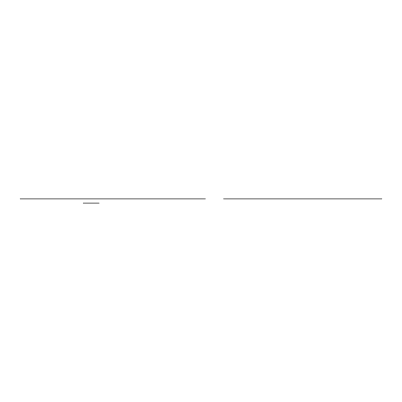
<?xml version="1.0" encoding="UTF-8"?>
<svg xmlns="http://www.w3.org/2000/svg" width="402" height="402" viewBox="0 0 402 402"><rect width="100%" height="100%" fill="white"/><g stroke="black" fill="none" stroke-linecap="round" stroke-linejoin="round"><path stroke-width="0.6" d="M20.1 198.91L205.422 198.91M223.527 198.91L381.9 198.91M83.174 203.09L99.148 203.09"/></g></svg>
